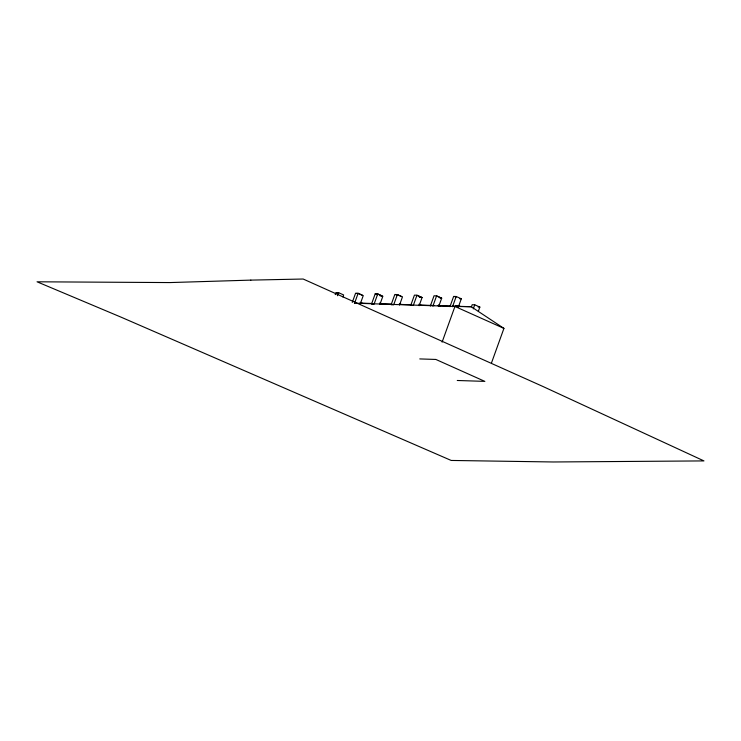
<?xml version="1.0" encoding="UTF-8"?>
<svg xmlns="http://www.w3.org/2000/svg" width="741" height="741" viewBox="0 0 741 741"><rect width="100%" height="100%" fill="white"/><g stroke="black" fill="none" stroke-linecap="round" stroke-linejoin="round"><path stroke-width="1.11" d="M335.238 294.631L335.969 292.575L338.526 292.658L343.639 294.955L342.898 297.002M337.414 295.733L338.526 292.658M352.262 302.439L355.587 293.214L358.135 293.297L363.257 295.594L360.302 303.791M354.448 303.541L358.135 293.297M377.753 293.936L375.196 293.853L371.51 304.106L374.057 304.19L377.753 293.936L382.865 296.233L379.911 304.431M397.361 294.575L393.675 304.829L391.128 304.746L394.814 294.501L397.361 294.575L402.474 296.872L399.529 305.07M416.97 295.224L413.283 305.468L410.736 305.385L414.423 295.14L416.97 295.224L422.092 297.512L419.137 305.709M430.345 306.024L434.041 295.779L436.588 295.863L441.701 298.151L438.755 306.348M432.901 306.107L436.588 295.863M449.963 306.663L453.649 296.419L456.197 296.502L461.319 298.79L458.364 306.987M452.51 306.746L456.197 296.502M442.099 342.147L454.946 306.459L471.248 306.728L503.926 328.393L491.468 362.997M471.452 306.765L472.184 304.718L474.74 304.801L479.853 307.089L478.38 311.192M473.258 308.895L474.74 304.801M336.803 292.815L338.739 292.88M356.412 293.464L358.357 293.519L362.432 295.344M376.03 294.103L377.966 294.158L382.041 295.983L380.096 295.928M395.638 294.742L397.584 294.807L401.65 296.622M454.483 296.659L456.419 296.724M419.323 297.206L421.268 297.271L417.192 295.446M419.545 297.428L422.092 297.512M440.006 298.095L441.701 298.151M459.615 298.734L461.319 298.79M457.475 306.144L459.42 306.209M360.385 303.115L371.936 303.486M380.022 303.754L391.563 304.125M399.649 304.394L411.199 304.773M419.286 305.033L434.3 305.524M437.764 305.635L450.463 306.052M452.77 306.126L471.248 306.728M360.478 303.199L362.173 303.254L360.126 302.337M380.087 303.838L381.791 303.893L379.744 302.976M478.158 307.033L479.853 307.089M354.911 303.189L454.946 306.459L503.926 328.393M419.767 358.922L435.865 359.45L484.846 381.383L457.253 380.485M458.197 305.533L460.244 306.45M436.81 296.085L440.876 297.91M455.641 305.449L457.688 306.366M438.579 304.894L440.626 305.811M418.971 304.255L421.018 305.172M399.353 303.615L401.4 304.532M375.196 293.853L377.243 294.77M250.847 280.117L169.995 282.571L37.05 281.802L121.357 317.287L451.195 460.448L553.258 461.976L703.95 460.911L543.19 386.598L303.162 279.024L250.847 280.117"/></g></svg>
